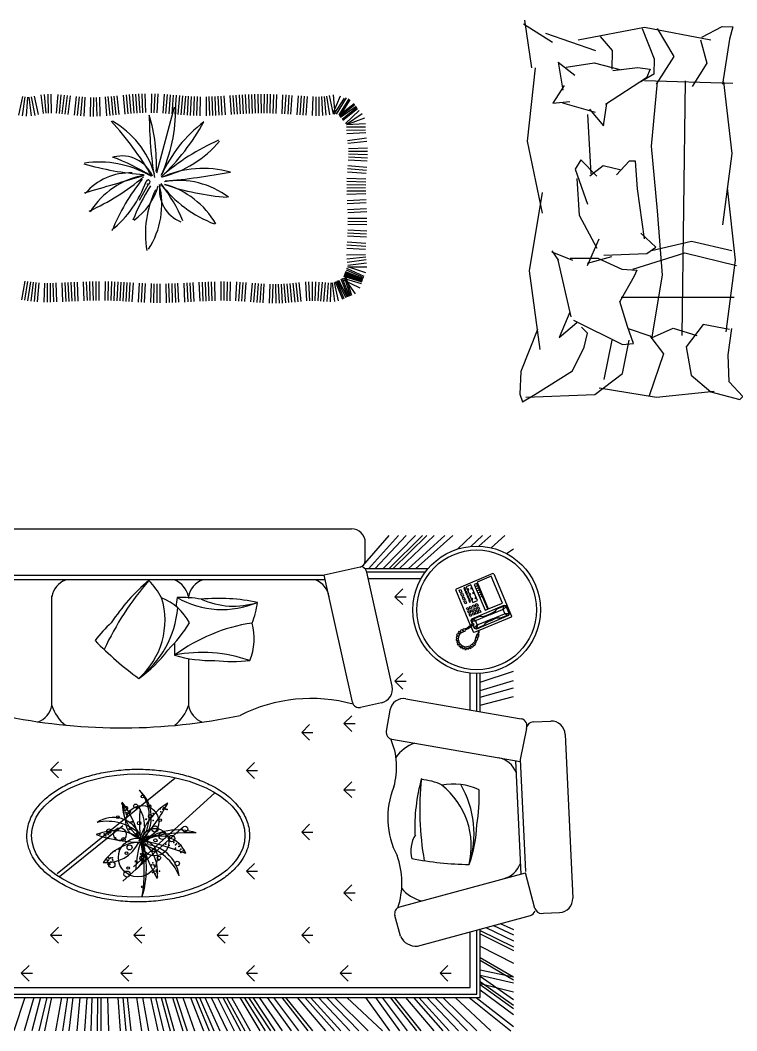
# Model space of a CAD drawing. Header units: inches. Extents: x 10.1 to 52.6, y 12.1 to 36.9.
# Drawn here: x 18.501 to 21.605, y 20.691 to 25.068 of the extents above; entities that cross this region are included whole.
import ezdxf

# ---------------------------------------------------------------- set-up
doc = ezdxf.new("R2010")
doc.units = ezdxf.units.IN
doc.header["$MEASUREMENT"] = 0
doc.layers.add('02', color=2, linetype='Continuous')

msp = doc.modelspace()

# ---------------------------------------------------------------- linework, layer by layer
at = {"layer": '02'}
for p, q in [((20.6808, 25.053), (20.8069, 24.9724)), ((20.6859, 25.0681), (20.7161, 24.8616)), ((20.7766, 25.0127), (20.9935, 24.9371)), ((20.8311, 24.8864), (20.9034, 24.8302)), ((20.8321, 24.8867), (20.8523, 24.7658)), ((21.2057, 24.8073), (21.5887, 24.796)), ((21.3819, 24.8061), (21.3668, 23.7027)), ((18.5112, 24.7379), (18.4939, 24.6575)), ((18.5217, 24.7358), (18.5101, 24.6544)), ((18.5322, 24.7348), (18.5265, 24.6527)), ((18.5385, 24.7351), (18.5485, 24.6535)), ((18.5492, 24.7368), (18.5645, 24.656)), ((18.5613, 24.7394), (18.5785, 24.659)), ((18.5898, 24.7449), (18.6011, 24.6634)), ((18.605, 24.7468), (18.6116, 24.6648)), ((18.6205, 24.748), (18.6217, 24.6658)), ((18.6337, 24.7482), (18.6349, 24.666)), ((18.664, 24.7468), (18.6564, 24.6649)), ((18.6771, 24.7456), (18.6695, 24.6637)), ((18.691, 24.744), (18.6817, 24.6623)), ((18.7043, 24.7425), (18.6946, 24.6608)), ((18.7175, 24.7409), (18.7077, 24.6592)), ((18.7434, 24.738), (18.7343, 24.6562)), ((18.7558, 24.7368), (18.7484, 24.6549)), ((18.769, 24.7356), (18.7616, 24.6537)), ((18.781, 24.7348), (18.7762, 24.6527)), ((18.8059, 24.7339), (18.8045, 24.6516)), ((18.8191, 24.7336), (18.8177, 24.6514)), ((18.8306, 24.734), (18.8331, 24.6518)), ((18.8439, 24.7344), (18.8463, 24.6522)), ((18.8689, 24.736), (18.8743, 24.654)), ((18.8812, 24.7371), (18.8886, 24.6552)), ((18.8944, 24.7383), (18.9017, 24.6564)), ((18.9071, 24.7395), (18.9154, 24.6577)), ((18.9202, 24.7409), (18.9286, 24.6591)), ((18.9465, 24.7435), (18.9548, 24.6617)), ((18.9601, 24.7449), (18.9674, 24.6629)), ((18.9733, 24.746), (18.9806, 24.6641)), ((18.9873, 24.7472), (18.9927, 24.6652)), ((19.0004, 24.7481), (19.0059, 24.666)), ((19.0136, 24.749), (19.0191, 24.6669)), ((19.0281, 24.7495), (19.0307, 24.6673)), ((19.0413, 24.7499), (19.0439, 24.6677)), ((19.0692, 24.7498), (19.0684, 24.6676)), ((19.0837, 24.7494), (19.08, 24.6672)), ((19.0969, 24.7488), (19.0932, 24.6667)), ((19.1241, 24.7472), (19.1185, 24.6651)), ((19.1377, 24.7462), (19.131, 24.6642)), ((19.1509, 24.7451), (19.1442, 24.6632)), ((19.1641, 24.7441), (19.1574, 24.6621)), ((19.1773, 24.743), (19.1704, 24.661)), ((19.1905, 24.7419), (19.1836, 24.6599)), ((19.2034, 24.7408), (19.1972, 24.6588)), ((19.2165, 24.7398), (19.2103, 24.6578)), ((19.229, 24.739), (19.2244, 24.6569)), ((19.2422, 24.7382), (19.2376, 24.6561)), ((19.2544, 24.7376), (19.2521, 24.6553)), ((19.2676, 24.7372), (19.2653, 24.655)), ((19.2808, 24.7368), (19.2785, 24.6546)), ((19.306, 24.7369), (19.3065, 24.6546)), ((19.3182, 24.7371), (19.321, 24.6549)), ((19.3314, 24.7375), (19.3342, 24.6553)), ((19.3446, 24.738), (19.3474, 24.6558)), ((19.3571, 24.7387), (19.3615, 24.6565)), ((19.3703, 24.7394), (19.3747, 24.6572)), ((19.3831, 24.7401), (19.3883, 24.658)), ((19.4095, 24.7418), (19.4147, 24.6597)), ((19.4226, 24.7426), (19.4279, 24.6605)), ((19.4358, 24.7435), (19.4411, 24.6614)), ((19.4493, 24.7443), (19.4539, 24.6621)), ((19.4624, 24.745), (19.4671, 24.6629)), ((19.4762, 24.7458), (19.4796, 24.6636)), ((19.4894, 24.7463), (19.4928, 24.6642)), ((19.5026, 24.7469), (19.506, 24.6647)), ((19.5166, 24.7473), (19.5182, 24.6651)), ((19.5298, 24.7476), (19.5314, 24.6653)), ((19.543, 24.7478), (19.5446, 24.6656)), ((19.5573, 24.7477), (19.5565, 24.6655)), ((19.5705, 24.7476), (19.5697, 24.6653)), ((19.5845, 24.7473), (19.5818, 24.6651)), ((19.5978, 24.7469), (19.595, 24.6647)), ((19.611, 24.7464), (19.6082, 24.6642)), ((19.638, 24.7451), (19.6338, 24.663)), ((19.6516, 24.7444), (19.6465, 24.6623)), ((19.6648, 24.7435), (19.6597, 24.6614)), ((19.6782, 24.7427), (19.6726, 24.6606)), ((19.7045, 24.7409), (19.699, 24.6589)), ((19.7177, 24.74), (19.7122, 24.658)), ((19.7308, 24.7392), (19.7254, 24.6571)), ((19.7437, 24.7384), (19.739, 24.6563)), ((19.7692, 24.7371), (19.7664, 24.6549)), ((19.781, 24.7367), (19.7814, 24.6545)), ((19.7943, 24.7368), (19.7947, 24.6545)), ((19.8058, 24.7372), (19.81, 24.6551)), ((19.8172, 24.738), (19.8254, 24.6562)), ((19.8286, 24.7395), (19.8407, 24.6581)), ((19.8396, 24.7414), (19.8563, 24.6609)), ((19.8867, 24.7398), (19.8551, 24.6639)), ((19.857, 24.7444), (19.8636, 24.6624)), ((19.0932, 24.4064), (19.1701, 24.6932)), ((19.9039, 24.7303), (19.8593, 24.6612)), ((19.9132, 24.7316), (19.87, 24.6617)), ((19.9252, 24.7279), (19.8819, 24.658)), ((19.9474, 24.7059), (19.8827, 24.6551)), ((19.9284, 24.7233), (19.8851, 24.6533)), ((19.9504, 24.7014), (19.8859, 24.6503)), ((19.9562, 24.6937), (19.889, 24.6463)), ((19.9598, 24.6894), (19.8953, 24.6383)), ((20.8498, 24.7099), (20.9917, 24.6698)), ((19.9629, 24.6848), (19.8984, 24.6336)), ((19.9698, 24.6772), (19.9097, 24.621)), ((19.9819, 24.6628), (19.9139, 24.6166)), ((20.9582, 24.66), (20.9734, 24.403)), ((19.9968, 24.62), (19.9146, 24.6153)), ((19.9972, 24.6048), (19.915, 24.6047)), ((19.992, 24.6436), (19.9151, 24.6146)), ((19.9973, 24.5924), (19.9151, 24.5904)), ((19.9978, 24.5805), (19.9157, 24.5756)), ((20.0005, 24.5571), (19.9191, 24.5457)), ((20.0024, 24.543), (19.9207, 24.5338)), ((20.0049, 24.5144), (19.9228, 24.5105)), ((20.0049, 24.4711), (19.9228, 24.4756)), ((20.0054, 24.4998), (19.9232, 24.4991)), ((20.0054, 24.4852), (19.9232, 24.4876)), ((20.0023, 24.4308), (19.9203, 24.437)), ((20.0042, 24.4579), (19.9221, 24.4624)), ((19.9987, 24.3791), (19.9166, 24.383)), ((20.0003, 24.4045), (19.9183, 24.4106)), ((20.0013, 24.4177), (19.9193, 24.4237)), ((19.0547, 24.357), (19.0162, 24.2877)), ((19.9975, 24.3414), (19.9153, 24.3409)), ((19.9977, 24.3535), (19.9155, 24.3555)), ((19.9981, 24.3659), (19.9159, 24.3698)), ((19.9976, 24.3282), (19.9154, 24.3277)), ((19.998, 24.3159), (19.9158, 24.3133)), ((19.9992, 24.2905), (19.9171, 24.2856)), ((20, 24.2773), (19.9179, 24.2724)), ((20.0015, 24.2507), (19.9194, 24.2463)), ((20.0022, 24.2375), (19.9201, 24.2332)), ((20.0031, 24.2097), (19.9209, 24.2086)), ((20.0031, 24.1823), (19.9208, 24.1834)), ((20.0033, 24.1955), (19.921, 24.1966)), ((20.0006, 24.1277), (19.9185, 24.1329)), ((20.0014, 24.1413), (19.9193, 24.1456)), ((20.0021, 24.1545), (19.92, 24.1588)), ((20.9582, 24.005), (21.0087, 24.1209)), ((19.9975, 24.0756), (19.9153, 24.0794)), ((19.9981, 24.0883), (19.916, 24.0932)), ((19.9989, 24.1015), (19.9168, 24.1064)), ((19.9973, 24.0516), (19.915, 24.0498)), ((19.9979, 24.0415), (19.9161, 24.0327)), ((20.8035, 24.0693), (20.8334, 24.027)), ((20.8035, 24.0643), (20.8943, 24.029)), ((20.9582, 24.0151), (21.0642, 24.0453)), ((19.9914, 23.9582), (19.9166, 23.9924)), ((19.9993, 24.0295), (19.9178, 24.0182)), ((20.0012, 24.0164), (19.9197, 24.0051)), ((19.9978, 23.9737), (19.92, 24.0004)), ((20.0024, 23.9981), (19.9202, 23.9985)), ((20.8876, 23.7833), (20.8322, 24.0283)), ((19.9214, 23.8699), (19.8919, 23.9466)), ((19.9273, 23.872), (19.8977, 23.9488)), ((19.9801, 23.9258), (19.9011, 23.9487)), ((19.9823, 23.9338), (19.9035, 23.9573)), ((19.9836, 23.9383), (19.9048, 23.9618)), ((19.9831, 23.9369), (19.9065, 23.9669)), ((19.9537, 23.8835), (19.9065, 23.9508)), ((19.9317, 23.8731), (19.9074, 23.9517)), ((19.9845, 23.9413), (19.9079, 23.9714)), ((19.9855, 23.9434), (19.9089, 23.9735)), ((19.9869, 23.9479), (19.9103, 23.978)), ((19.9376, 23.8753), (19.9132, 23.9538)), ((19.989, 23.9516), (19.9142, 23.9858)), ((18.5076, 23.8572), (18.5218, 23.9382)), ((18.5215, 23.8548), (18.5336, 23.9362)), ((18.5346, 23.8529), (18.5466, 23.9342)), ((18.5489, 23.8512), (18.5583, 23.9329)), ((18.5634, 23.8497), (18.5697, 23.9317)), ((18.5765, 23.8487), (18.5829, 23.9307)), ((18.6043, 23.8475), (18.6075, 23.9296)), ((18.6189, 23.8474), (18.619, 23.9296)), ((18.6321, 23.8473), (18.6322, 23.9296)), ((18.6462, 23.8476), (18.6443, 23.9298)), ((18.6594, 23.8479), (18.6575, 23.9301)), ((18.6864, 23.8489), (18.6832, 23.9311)), ((18.6998, 23.8494), (18.6961, 23.9316)), ((18.713, 23.85), (18.7093, 23.9322)), ((18.7262, 23.8506), (18.7225, 23.9328)), ((18.7394, 23.8512), (18.7357, 23.9334)), ((18.7526, 23.8518), (18.7489, 23.934)), ((18.7788, 23.8529), (18.7756, 23.9351)), ((18.792, 23.8534), (18.7888, 23.9356)), ((18.8047, 23.8537), (18.8025, 23.936)), ((18.8179, 23.8541), (18.8158, 23.9363)), ((18.8304, 23.8543), (18.8299, 23.9365)), ((18.8436, 23.8544), (18.8431, 23.9366)), ((18.8692, 23.8542), (18.8706, 23.9365)), ((18.8824, 23.854), (18.8838, 23.9362)), ((18.8948, 23.8536), (18.898, 23.9358)), ((18.908, 23.8531), (18.9112, 23.9353)), ((18.9207, 23.8526), (18.9251, 23.9347)), ((18.9339, 23.8519), (18.9383, 23.934)), ((18.9471, 23.8512), (18.9515, 23.9333)), ((18.96, 23.8504), (18.9649, 23.9325)), ((18.9732, 23.8496), (18.9781, 23.9317)), ((18.9865, 23.8488), (18.9913, 23.931)), ((19.0131, 23.8473), (19.0173, 23.9294)), ((19.0263, 23.8466), (19.0305, 23.9288)), ((19.0395, 23.846), (19.0437, 23.9281)), ((19.0665, 23.845), (19.0693, 23.9272)), ((19.0805, 23.8446), (19.0815, 23.9269)), ((19.0937, 23.8445), (19.0948, 23.9267)), ((19.1069, 23.8443), (19.108, 23.9265)), ((19.1342, 23.8446), (19.1332, 23.9268)), ((19.1481, 23.8448), (19.1455, 23.927)), ((19.1614, 23.8453), (19.1588, 23.9275)), ((19.1746, 23.8457), (19.172, 23.9279)), ((19.1882, 23.8462), (19.1846, 23.9284)), ((19.2146, 23.8474), (19.211, 23.9296)), ((19.228, 23.8481), (19.2239, 23.9302)), ((19.2412, 23.8487), (19.2371, 23.9309)), ((19.2544, 23.8494), (19.2503, 23.9315)), ((19.2808, 23.8507), (19.2767, 23.9328)), ((19.2937, 23.8512), (19.2902, 23.9334)), ((19.3069, 23.8518), (19.3034, 23.934)), ((19.3196, 23.8524), (19.3172, 23.9346)), ((19.3329, 23.8527), (19.3304, 23.935)), ((19.3461, 23.8531), (19.3436, 23.9353)), ((19.3717, 23.8535), (19.371, 23.9357)), ((19.3849, 23.8536), (19.3842, 23.9358)), ((19.3971, 23.8533), (19.3987, 23.9356)), ((19.4103, 23.8531), (19.4119, 23.9353)), ((19.4358, 23.8521), (19.4395, 23.9342)), ((19.4484, 23.8514), (19.4535, 23.9335)), ((19.4615, 23.8506), (19.4667, 23.9327)), ((19.4743, 23.8497), (19.4804, 23.9318)), ((19.5005, 23.8478), (19.5069, 23.9298)), ((19.5137, 23.8467), (19.5201, 23.9287)), ((19.5271, 23.8457), (19.533, 23.9277)), ((19.5403, 23.8448), (19.5462, 23.9268)), ((19.5541, 23.8438), (19.5586, 23.926)), ((19.5815, 23.8425), (19.5837, 23.9247)), ((19.5947, 23.8422), (19.5969, 23.9244)), ((19.6093, 23.8422), (19.6083, 23.9244)), ((19.6238, 23.8424), (19.6199, 23.9245)), ((19.637, 23.843), (19.6331, 23.9252)), ((19.6511, 23.8438), (19.645, 23.9259)), ((19.6643, 23.8448), (19.6582, 23.9268)), ((19.6781, 23.8461), (19.6705, 23.928)), ((19.6916, 23.8474), (19.6833, 23.9292)), ((19.7047, 23.8487), (19.6964, 23.9305)), ((19.7178, 23.85), (19.7097, 23.9318)), ((19.7424, 23.852), (19.7382, 23.9342)), ((19.7556, 23.8527), (19.7514, 23.9349)), ((19.7673, 23.8528), (19.7666, 23.9351)), ((19.7791, 23.8526), (19.7816, 23.9348)), ((19.7912, 23.852), (19.7961, 23.9341)), ((19.8038, 23.8511), (19.8101, 23.9331)), ((19.8168, 23.8501), (19.8234, 23.9321)), ((19.8304, 23.8491), (19.836, 23.9311)), ((19.8449, 23.8485), (19.8476, 23.9307)), ((19.8637, 23.8494), (19.8536, 23.931)), ((19.8802, 23.8524), (19.8621, 23.9326)), ((19.8984, 23.8587), (19.8671, 23.9348)), ((19.9042, 23.8608), (19.8729, 23.9369)), ((19.9131, 23.8659), (19.8753, 23.9389)), ((19.919, 23.868), (19.8811, 23.9411)), ((19.9734, 23.9077), (19.8994, 23.9436)), ((21.1045, 23.8689), (21.5938, 23.8689)), ((21.0642, 23.6825), (21.0288, 23.5112)), ((17.9981, 22.8648), (19.936, 22.8648)), ((20.0984, 22.8358), (19.984, 22.7043)), ((20.1403, 22.8358), (20.0095, 22.6918)), ((20.1726, 22.8358), (20.0374, 22.6918)), ((20.2133, 22.8358), (20.0726, 22.6918)), ((20.2433, 22.8358), (20.0986, 22.6918)), ((20.2619, 22.8358), (20.1146, 22.6918)), ((20.2937, 22.8358), (20.1421, 22.6918)), ((20.34, 22.8358), (20.1822, 22.6918)), ((20.3754, 22.8358), (20.2129, 22.6918)), ((20.4578, 22.8358), (20.3967, 22.7778)), ((20.5041, 22.8358), (20.4528, 22.789)), ((20.5396, 22.8358), (20.4879, 22.79)), ((20.6004, 22.8358), (20.5408, 22.7831)), ((19.996, 22.7282), (19.996, 22.8048)), ((20.6081, 22.7579), (20.6379, 22.7788)), ((19.9733, 22.6991), (19.8176, 22.6648)), ((20.2673, 22.6918), (19.995, 22.6918)), ((20.1123, 22.183), (20.0024, 22.6778)), ((20.256, 22.6774), (20.0025, 22.6774)), ((18.0981, 22.6648), (19.8176, 22.6648)), ((18.0981, 22.6448), (19.822, 22.6448)), ((19.9399, 22.114), (19.8176, 22.6648)), ((20.2375, 22.6486), (20.0089, 22.6486)), ((20.5489, 22.6709), (20.389, 22.6037)), ((20.5414, 22.6595), (20.48, 22.6337)), ((20.48, 22.6337), (20.5286, 22.5178)), ((20.5901, 22.5436), (20.5414, 22.6595)), ((20.5522, 22.6695), (20.5489, 22.6709)), ((20.5522, 22.6695), (20.6291, 22.4863)), ((20.1241, 22.571), (20.1585, 22.6053)), ((20.389, 22.6037), (20.3876, 22.6004)), ((20.4523, 22.4463), (20.3876, 22.6004)), ((20.4028, 22.6), (20.4097, 22.6029)), ((20.4077, 22.5884), (20.4028, 22.6)), ((20.4146, 22.5913), (20.4077, 22.5884)), ((20.4097, 22.6029), (20.4146, 22.5913)), ((20.4271, 22.6102), (20.4225, 22.6083)), ((20.4225, 22.6083), (20.4274, 22.5967)), ((20.432, 22.5986), (20.4271, 22.6102)), ((20.4274, 22.5967), (20.432, 22.5986)), ((20.4339, 22.594), (20.4293, 22.592)), ((20.4293, 22.592), (20.4342, 22.5804)), ((20.4533, 22.6226), (20.4324, 22.6138)), ((20.4324, 22.6138), (20.4612, 22.5454)), ((20.4388, 22.5824), (20.4339, 22.594)), ((20.4431, 22.6046), (20.4396, 22.6032)), ((20.4396, 22.6032), (20.4411, 22.5997)), ((20.4411, 22.5997), (20.4446, 22.6012)), ((20.4446, 22.6012), (20.4431, 22.6046)), ((20.4559, 22.61), (20.4524, 22.6085)), ((20.4524, 22.6085), (20.4538, 22.605)), ((20.482, 22.5541), (20.4533, 22.6226)), ((20.4538, 22.605), (20.4573, 22.6065)), ((20.4573, 22.6065), (20.4559, 22.61)), ((20.4646, 22.5891), (20.4611, 22.5877)), ((20.4661, 22.5856), (20.4646, 22.5891)), ((20.4796, 22.6281), (20.468, 22.6233)), ((20.468, 22.6233), (20.5147, 22.512)), ((20.4835, 22.6189), (20.4719, 22.614)), ((20.4874, 22.6096), (20.4758, 22.6047)), ((20.5263, 22.5168), (20.4796, 22.6281)), ((20.4913, 22.6003), (20.4797, 22.5954)), ((20.4952, 22.591), (20.4836, 22.5862)), ((18.6368, 22.5743), (18.6368, 22.0958)), ((19.2295, 22.5711), (19.2295, 22.5637)), ((20.1241, 22.571), (20.1585, 22.5366)), ((20.1241, 22.571), (20.1727, 22.571)), ((20.4096, 22.5838), (20.4166, 22.5867)), ((20.4145, 22.5722), (20.4096, 22.5838)), ((20.4214, 22.5751), (20.4145, 22.5722)), ((20.4164, 22.5675), (20.4234, 22.5704)), ((20.4213, 22.5559), (20.4164, 22.5675)), ((20.4166, 22.5867), (20.4214, 22.5751)), ((20.4282, 22.5588), (20.4213, 22.5559)), ((20.4232, 22.5513), (20.4302, 22.5542)), ((20.4281, 22.5397), (20.4232, 22.5513)), ((20.4234, 22.5704), (20.4282, 22.5588)), ((20.4302, 22.5542), (20.435, 22.5426)), ((20.4342, 22.5804), (20.4388, 22.5824)), ((20.4408, 22.5777), (20.4361, 22.5758)), ((20.4361, 22.5758), (20.441, 22.5642)), ((20.4456, 22.5661), (20.4408, 22.5777)), ((20.441, 22.5642), (20.4456, 22.5661)), ((20.4476, 22.5615), (20.4429, 22.5596)), ((20.4429, 22.5596), (20.4478, 22.548)), ((20.4524, 22.5499), (20.4476, 22.5615)), ((20.4478, 22.548), (20.4524, 22.5499)), ((20.4519, 22.5838), (20.4484, 22.5823)), ((20.4484, 22.5823), (20.4498, 22.5788)), ((20.4498, 22.5788), (20.4533, 22.5803)), ((20.4533, 22.5803), (20.4519, 22.5838)), ((20.4606, 22.5629), (20.4571, 22.5614)), ((20.4571, 22.5614), (20.4586, 22.558)), ((20.4586, 22.558), (20.4621, 22.5594)), ((20.4621, 22.5594), (20.4606, 22.5629)), ((20.4611, 22.5877), (20.4626, 22.5842)), ((20.4612, 22.5454), (20.482, 22.5541)), ((20.4626, 22.5842), (20.4661, 22.5856)), ((20.4734, 22.5682), (20.4699, 22.5668)), ((20.4699, 22.5668), (20.4714, 22.5633)), ((20.4714, 22.5633), (20.4748, 22.5648)), ((20.4748, 22.5648), (20.4734, 22.5682)), ((20.4991, 22.5818), (20.4875, 22.5769)), ((20.503, 22.5725), (20.4914, 22.5676)), ((20.435, 22.5426), (20.4281, 22.5397)), ((20.4342, 22.5218), (20.4412, 22.5247)), ((20.4381, 22.5125), (20.4342, 22.5218)), ((20.4451, 22.5155), (20.4381, 22.5125)), ((20.4401, 22.5079), (20.447, 22.5108)), ((20.444, 22.4986), (20.4401, 22.5079)), ((20.4412, 22.5247), (20.4451, 22.5155)), ((20.4509, 22.5016), (20.444, 22.4986)), ((20.447, 22.5272), (20.4539, 22.5301)), ((20.4509, 22.5179), (20.447, 22.5272)), ((20.447, 22.5108), (20.4509, 22.5016)), ((20.4578, 22.5208), (20.4509, 22.5179)), ((20.4528, 22.5133), (20.4598, 22.5162)), ((20.4567, 22.504), (20.4528, 22.5133)), ((20.4539, 22.5301), (20.4578, 22.5208)), ((20.4637, 22.5069), (20.4567, 22.504)), ((20.4577, 22.4757), (20.5979, 22.5346)), ((20.4598, 22.5162), (20.4637, 22.5069)), ((20.4598, 22.4998), (20.4668, 22.5028)), ((20.4609, 22.533), (20.4678, 22.5359)), ((20.4648, 22.5237), (20.4609, 22.533)), ((20.4717, 22.5267), (20.4648, 22.5237)), ((20.4667, 22.5191), (20.4737, 22.522)), ((20.4706, 22.5098), (20.4667, 22.5191)), ((20.4668, 22.5028), (20.4707, 22.4935)), ((20.4678, 22.5359), (20.4717, 22.5267)), ((20.4776, 22.5127), (20.4706, 22.5098)), ((20.4726, 22.5052), (20.4795, 22.5081)), ((20.4765, 22.4959), (20.4726, 22.5052)), ((20.4736, 22.5384), (20.4806, 22.5413)), ((20.4775, 22.5291), (20.4736, 22.5384)), ((20.4737, 22.522), (20.4776, 22.5127)), ((20.4845, 22.532), (20.4775, 22.5291)), ((20.4795, 22.5245), (20.4864, 22.5274)), ((20.4834, 22.5152), (20.4795, 22.5245)), ((20.4795, 22.5081), (20.4834, 22.4988)), ((20.4806, 22.5413), (20.4845, 22.532)), ((20.4903, 22.5181), (20.4834, 22.5152)), ((20.4853, 22.5105), (20.4923, 22.5135)), ((20.4892, 22.5013), (20.4853, 22.5105)), ((20.4864, 22.5274), (20.4903, 22.5181)), ((20.4962, 22.5042), (20.4892, 22.5013)), ((20.4923, 22.5135), (20.4962, 22.5042)), ((20.5147, 22.512), (20.5263, 22.5168)), ((20.5286, 22.5178), (20.5901, 22.5436)), ((20.549, 22.5018), (20.5374, 22.4969)), ((20.5388, 22.4935), (20.591, 22.5154)), ((20.5566, 22.5064), (20.549, 22.5018)), ((20.5609, 22.5123), (20.5566, 22.5064)), ((20.5658, 22.517), (20.5609, 22.5123)), ((20.5971, 22.5302), (20.5658, 22.517)), ((20.5971, 22.5302), (20.591, 22.5154)), ((20.591, 22.5154), (20.5938, 22.5152)), ((20.5938, 22.5152), (20.6065, 22.5273)), ((20.6006, 22.4989), (20.5938, 22.5152)), ((20.6022, 22.531), (20.5971, 22.5302)), ((20.5979, 22.5346), (20.6057, 22.5324)), ((20.6065, 22.5273), (20.6022, 22.531)), ((20.6057, 22.5324), (20.6203, 22.4976)), ((20.6065, 22.5273), (20.6181, 22.4995)), ((20.4459, 22.494), (20.4529, 22.4969)), ((20.4498, 22.4847), (20.4459, 22.494)), ((20.4568, 22.4876), (20.4498, 22.4847)), ((20.4529, 22.4969), (20.4568, 22.4876)), ((20.4543, 22.4675), (20.4577, 22.4757)), ((20.4611, 22.4512), (20.4543, 22.4675)), ((20.4569, 22.4645), (20.4573, 22.4701)), ((20.4744, 22.4651), (20.4569, 22.4645)), ((20.4569, 22.4645), (20.4623, 22.4517)), ((20.4573, 22.4701), (20.4614, 22.4732)), ((20.4637, 22.4906), (20.4598, 22.4998)), ((20.4614, 22.4732), (20.4927, 22.4864)), ((20.4614, 22.4732), (20.4762, 22.4672)), ((20.4707, 22.4935), (20.4637, 22.4906)), ((20.6278, 22.483), (20.4678, 22.4159)), ((20.4762, 22.4672), (20.4744, 22.4651)), ((20.4812, 22.4488), (20.4744, 22.4651)), ((20.5388, 22.4935), (20.4762, 22.4672)), ((20.4834, 22.4988), (20.4765, 22.4959)), ((20.6169, 22.4894), (20.4778, 22.431)), ((20.5466, 22.4749), (20.484, 22.4486)), ((20.4927, 22.4864), (20.4995, 22.4865)), ((20.4995, 22.4865), (20.5068, 22.4854)), ((20.5068, 22.4854), (20.5154, 22.4877)), ((20.5141, 22.4517), (20.5184, 22.4576)), ((20.5154, 22.4877), (20.5374, 22.4969)), ((20.5184, 22.4576), (20.5261, 22.4622)), ((20.5261, 22.4622), (20.5481, 22.4714)), ((20.5466, 22.4749), (20.5988, 22.4968)), ((20.5597, 22.4763), (20.5481, 22.4714)), ((20.5683, 22.4785), (20.5597, 22.4763)), ((20.5755, 22.4775), (20.5683, 22.4785)), ((20.5823, 22.4776), (20.5755, 22.4775)), ((20.6136, 22.4907), (20.5823, 22.4776)), ((20.5988, 22.4968), (20.6006, 22.4989)), ((20.6136, 22.4907), (20.5988, 22.4968)), ((20.6006, 22.4989), (20.6181, 22.4995)), ((20.6178, 22.4939), (20.6136, 22.4907)), ((20.6203, 22.4976), (20.6169, 22.4894)), ((20.6181, 22.4995), (20.6178, 22.4939)), ((20.6291, 22.4863), (20.6278, 22.483)), ((20.4019, 22.4207), (20.3978, 22.4154)), ((20.3978, 22.4154), (20.4021, 22.409)), ((20.4011, 22.3997), (20.4086, 22.4133)), ((20.4098, 22.4163), (20.4019, 22.4207)), ((20.4135, 22.4273), (20.4074, 22.4241)), ((20.4074, 22.4241), (20.4098, 22.4163)), ((20.4086, 22.4133), (20.4229, 22.4207)), ((20.4203, 22.4224), (20.4135, 22.4273)), ((20.4244, 22.4316), (20.4186, 22.4297)), ((20.4186, 22.4297), (20.4203, 22.4224)), ((20.4229, 22.4207), (20.4287, 22.422)), ((20.4281, 22.4301), (20.4244, 22.4316)), ((20.4292, 22.4314), (20.4281, 22.4301)), ((20.4287, 22.422), (20.43, 22.4275)), ((20.4354, 22.4337), (20.4292, 22.4314)), ((20.43, 22.4275), (20.4362, 22.4299)), ((20.4452, 22.4411), (20.4354, 22.4337)), ((20.4362, 22.4299), (20.4415, 22.4329)), ((20.4415, 22.4329), (20.4514, 22.4404)), ((20.4558, 22.4489), (20.4452, 22.4411)), ((20.4514, 22.4404), (20.4582, 22.4452)), ((20.4645, 22.4173), (20.454, 22.4422)), ((20.4657, 22.4532), (20.4558, 22.4489)), ((20.4582, 22.4452), (20.4672, 22.4498)), ((20.4684, 22.4339), (20.4627, 22.4475)), ((20.4638, 22.448), (20.4686, 22.4367)), ((20.4678, 22.4159), (20.4645, 22.4173)), ((20.4672, 22.4498), (20.4657, 22.4532)), ((20.4778, 22.431), (20.4684, 22.4339)), ((20.4812, 22.4488), (20.4686, 22.4367)), ((20.4686, 22.4367), (20.4728, 22.433)), ((20.4728, 22.433), (20.478, 22.4338)), ((20.478, 22.4338), (20.484, 22.4486)), ((20.478, 22.4338), (20.5093, 22.447)), ((20.484, 22.4486), (20.4812, 22.4488)), ((20.4847, 22.417), (20.483, 22.4108)), ((20.484, 22.4227), (20.4847, 22.417)), ((20.4871, 22.412), (20.489, 22.4166)), ((20.489, 22.4166), (20.4886, 22.4247)), ((20.5093, 22.447), (20.5141, 22.4517)), ((20.3971, 22.3895), (20.389, 22.3869)), ((20.389, 22.3869), (20.3897, 22.3814)), ((20.3897, 22.3814), (20.3973, 22.381)), ((20.391, 22.3988), (20.39, 22.3931)), ((20.39, 22.3931), (20.3971, 22.3895)), ((20.3977, 22.4005), (20.391, 22.3988)), ((20.3942, 22.4095), (20.3914, 22.4042)), ((20.3914, 22.4042), (20.3977, 22.4005)), ((20.3973, 22.381), (20.3922, 22.3755)), ((20.3922, 22.3755), (20.3934, 22.3713)), ((20.3934, 22.3713), (20.4009, 22.3726)), ((20.4021, 22.409), (20.3942, 22.4095)), ((20.4009, 22.3726), (20.3944, 22.3668)), ((20.3997, 22.3845), (20.4011, 22.3997)), ((20.4044, 22.3699), (20.3997, 22.3845)), ((20.416, 22.3588), (20.4044, 22.3699)), ((20.4683, 22.3738), (20.4494, 22.3568)), ((20.4752, 22.395), (20.4686, 22.3742)), ((20.4696, 22.3705), (20.4755, 22.3709)), ((20.4733, 22.3638), (20.4696, 22.3705)), ((20.4728, 22.3813), (20.4807, 22.3831)), ((20.4783, 22.3773), (20.4728, 22.3813)), ((20.4796, 22.4079), (20.4752, 22.395)), ((20.4755, 22.3709), (20.4783, 22.3773)), ((20.4776, 22.3955), (20.4854, 22.3959)), ((20.4836, 22.3906), (20.4776, 22.3955)), ((20.4831, 22.4065), (20.4796, 22.4079)), ((20.4807, 22.3831), (20.4836, 22.3906)), ((20.483, 22.4108), (20.4819, 22.4088)), ((20.4819, 22.4088), (20.4831, 22.4065)), ((20.4874, 22.4003), (20.4839, 22.4023)), ((20.4839, 22.4023), (20.4881, 22.4021)), ((20.4854, 22.3959), (20.4874, 22.4003)), ((20.4858, 22.4086), (20.4871, 22.412)), ((20.4893, 22.405), (20.4858, 22.4086)), ((20.4881, 22.4021), (20.4893, 22.405)), ((20.3944, 22.3668), (20.3975, 22.3629)), ((20.3975, 22.3629), (20.4039, 22.3653)), ((20.4039, 22.3653), (20.4015, 22.3579)), ((20.4015, 22.3579), (20.4049, 22.355)), ((20.4049, 22.355), (20.4117, 22.3586)), ((20.4117, 22.3586), (20.4076, 22.3511)), ((20.4076, 22.3511), (20.4125, 22.3488)), ((20.4125, 22.3488), (20.4177, 22.3542)), ((20.4305, 22.3527), (20.416, 22.3588)), ((20.4177, 22.3542), (20.4176, 22.3465)), ((20.4176, 22.3465), (20.4217, 22.3446)), ((20.4217, 22.3446), (20.4267, 22.3506)), ((20.4267, 22.3506), (20.4274, 22.3429)), ((20.4274, 22.3429), (20.4329, 22.343)), ((20.4494, 22.3568), (20.4305, 22.3527)), ((20.4329, 22.343), (20.4369, 22.3512)), ((20.4369, 22.3512), (20.4397, 22.3439)), ((20.4397, 22.3439), (20.4448, 22.3449)), ((20.4448, 22.3449), (20.4457, 22.3525)), ((20.4457, 22.3525), (20.4509, 22.3461)), ((20.4509, 22.3461), (20.4563, 22.3497)), ((20.4563, 22.3497), (20.4536, 22.3561)), ((20.4536, 22.3561), (20.4604, 22.3531)), ((20.4604, 22.3531), (20.4651, 22.357)), ((20.4651, 22.357), (20.4617, 22.3644)), ((20.4617, 22.3644), (20.4671, 22.3587)), ((20.4671, 22.3587), (20.4733, 22.3638)), ((19.2295, 22.3003), (19.2295, 22.1002)), ((20.1241, 22.2044), (20.1585, 22.2388)), ((20.4507, 22.0803), (20.4507, 22.2395)), ((20.4795, 22.0753), (20.4795, 22.2381)), ((20.4939, 22.2004), (20.6379, 22.2484)), ((20.4939, 22.0728), (20.4939, 22.2385)), ((20.1241, 22.2044), (20.1585, 22.17)), ((20.1241, 22.2044), (20.1727, 22.2044)), ((20.4939, 22.164), (20.6379, 22.208)), ((20.4939, 22.1358), (20.6379, 22.1766)), ((20.0667, 22.1115), (19.9757, 22.0912)), ((20.1723, 22.1287), (20.6716, 22.0419)), ((20.4939, 22.101), (20.6379, 22.138)), ((20.1029, 22.0799), (20.0869, 21.988)), ((19.9037, 22.0211), (19.9381, 22.0555)), ((19.9037, 22.0211), (19.9523, 22.0211)), ((19.9037, 22.0211), (19.9381, 21.9867)), ((20.7227, 22.0283), (20.7992, 22.0318)), ((19.7205, 21.9834), (19.7548, 22.0177)), ((19.7205, 21.9834), (19.7548, 21.949)), ((19.7205, 21.9834), (19.7691, 21.9834)), ((20.6939, 22.0002), (20.6668, 21.8655)), ((20.1113, 21.9533), (20.6672, 21.8567)), ((20.8619, 21.9747), (20.8949, 21.2656)), ((18.6322, 21.8208), (18.6666, 21.8552)), ((19.4811, 21.8183), (19.5155, 21.8527)), ((20.647, 21.8602), (20.6699, 21.3693)), ((20.6668, 21.8655), (20.6894, 21.3805)), ((18.6322, 21.8208), (18.6666, 21.7865)), ((18.6322, 21.8208), (18.6808, 21.8208)), ((19.4811, 21.8183), (19.5297, 21.8183)), ((19.4811, 21.8183), (19.5155, 21.784)), ((19.1712, 21.7838), (18.6614, 21.3711)), ((19.9037, 21.7349), (19.9381, 21.7693)), ((19.3443, 21.7216), (18.9913, 21.4011)), ((19.9037, 21.7349), (19.9381, 21.7006)), ((19.9037, 21.7349), (19.9523, 21.7349)), ((19.7205, 21.5517), (19.7548, 21.586)), ((18.9451, 21.5786), (18.6706, 21.3573)), ((19.2035, 21.5717), (18.9451, 21.3388)), ((19.7205, 21.5517), (19.7548, 21.5173)), ((19.7205, 21.5517), (19.7691, 21.5517)), ((19.4811, 21.3815), (19.5155, 21.4159)), ((19.4811, 21.3815), (19.5297, 21.3815)), ((19.4811, 21.3815), (19.5155, 21.3472)), ((20.1451, 21.2269), (20.6896, 21.3746)), ((20.7311, 21.2207), (20.6896, 21.3746)), ((19.9037, 21.288), (19.9381, 21.3223)), ((19.9037, 21.288), (19.9523, 21.288)), ((19.9037, 21.288), (19.9381, 21.2536)), ((20.1485, 21.1), (20.124, 21.1901)), ((20.2221, 21.0578), (20.7112, 21.1906)), ((20.7613, 21.1994), (20.7678, 21.1997)), ((20.7678, 21.1997), (20.8378, 21.2029)), ((20.5508, 21.1471), (20.6379, 21.1069)), ((20.5796, 21.1549), (20.6379, 21.1289)), ((18.6322, 21.1047), (18.6666, 21.1391)), ((18.6322, 21.1047), (18.6808, 21.1047)), ((18.6322, 21.1047), (18.6666, 21.0703)), ((18.993, 21.1047), (19.0274, 21.1391)), ((18.993, 21.1047), (19.0416, 21.1047)), ((18.993, 21.1047), (19.0274, 21.0703)), ((19.3539, 21.1047), (19.3883, 21.1391)), ((19.3539, 21.1047), (19.4025, 21.1047)), ((19.3539, 21.1047), (19.3883, 21.0703)), ((19.7205, 21.1047), (19.7548, 21.1391)), ((19.7205, 21.1047), (19.7691, 21.1047)), ((19.7205, 21.1047), (19.7548, 21.0703)), ((20.4507, 20.8779), (20.4507, 21.1199)), ((20.4795, 20.8491), (20.4795, 21.1277)), ((20.4939, 20.8347), (20.4939, 21.1316)), ((20.4939, 21.1254), (20.6379, 21.0538)), ((20.4939, 21.1112), (20.6379, 21.0379)), ((20.5181, 21.1382), (20.6379, 21.0808)), ((20.4939, 21.057), (20.6379, 20.9837)), ((18.5053, 20.9397), (18.5397, 20.974)), ((18.9373, 20.9397), (18.9717, 20.974)), ((19.4811, 20.9397), (19.5155, 20.974)), ((19.8877, 20.9397), (19.9221, 20.974)), ((20.3197, 20.9397), (20.3541, 20.974)), ((20.4939, 21.0086), (20.6379, 20.9239)), ((20.4939, 20.9969), (20.6379, 20.9109)), ((18.5053, 20.9397), (18.5397, 20.9053)), ((18.5053, 20.9397), (18.5539, 20.9397)), ((18.9373, 20.9397), (18.9859, 20.9397)), ((18.9373, 20.9397), (18.9717, 20.9053)), ((19.4811, 20.9397), (19.5155, 20.9053)), ((19.4811, 20.9397), (19.5297, 20.9397)), ((19.8877, 20.9397), (19.9363, 20.9397)), ((19.8877, 20.9397), (19.9221, 20.9053)), ((20.3197, 20.9397), (20.3541, 20.9053)), ((20.3197, 20.9397), (20.3683, 20.9397)), ((20.4939, 20.9548), (20.6379, 20.9251)), ((20.4939, 20.9311), (20.6379, 20.8988)), ((20.4939, 20.927), (20.6379, 20.8265)), ((20.4939, 20.9042), (20.6379, 20.8012)), ((20.4939, 20.8962), (20.6379, 20.8599)), ((20.4939, 20.8912), (20.6379, 20.7867)), ((17.5084, 20.8491), (20.4795, 20.8491)), ((17.5372, 20.8779), (20.4507, 20.8779)), ((20.4939, 20.8686), (20.6379, 20.7615)), ((17.494, 20.8347), (20.4939, 20.8347)), ((18.5208, 20.8347), (18.4732, 20.6907)), ((18.5602, 20.8347), (18.5182, 20.6907)), ((18.5891, 20.8347), (18.5514, 20.6907)), ((18.6163, 20.8347), (18.5824, 20.6907)), ((18.6371, 20.8347), (18.6063, 20.6907)), ((18.6792, 20.8347), (18.6544, 20.6907)), ((18.7052, 20.8347), (18.6842, 20.6907)), ((18.7297, 20.8347), (18.7123, 20.6907)), ((18.7592, 20.8347), (18.746, 20.6907)), ((18.7891, 20.8347), (18.7802, 20.6907)), ((18.812, 20.8347), (18.8065, 20.6907)), ((18.8361, 20.8347), (18.8341, 20.6907)), ((18.8503, 20.8347), (18.8503, 20.6907)), ((18.8799, 20.8347), (18.8842, 20.6907)), ((18.9233, 20.8347), (18.9338, 20.6907)), ((18.945, 20.8347), (18.9587, 20.6907)), ((18.9641, 20.8347), (18.9806, 20.6907)), ((19.0044, 20.8347), (19.0268, 20.6907)), ((19.0311, 20.8347), (19.0572, 20.6907)), ((19.0661, 20.8347), (19.0974, 20.6907)), ((19.0878, 20.8347), (19.1221, 20.6907)), ((19.1124, 20.8347), (19.1503, 20.6907)), ((19.1275, 20.8347), (19.1677, 20.6907)), ((19.161, 20.8347), (19.206, 20.6907)), ((19.1766, 20.8347), (19.2238, 20.6907)), ((19.2052, 20.8347), (19.2565, 20.6907)), ((19.2387, 20.8347), (19.295, 20.6907)), ((19.26, 20.8347), (19.3193, 20.6907)), ((19.2776, 20.8347), (19.3394, 20.6907)), ((19.301, 20.8347), (19.3663, 20.6907)), ((19.3279, 20.8347), (19.3971, 20.6907)), ((19.3554, 20.8347), (19.4285, 20.6907)), ((19.3794, 20.8347), (19.4559, 20.6907)), ((19.3949, 20.8347), (19.4737, 20.6907)), ((19.4158, 20.8347), (19.4976, 20.6907)), ((19.452, 20.8347), (19.5391, 20.6907)), ((19.4718, 20.8347), (19.5618, 20.6907)), ((19.4898, 20.8347), (19.5849, 20.6907)), ((19.509, 20.8347), (19.6043, 20.6907)), ((19.5364, 20.8347), (19.6357, 20.6907)), ((19.5703, 20.8347), (19.6745, 20.6907)), ((19.5985, 20.8347), (19.7067, 20.6907)), ((19.6341, 20.8347), (19.7475, 20.6907)), ((19.6509, 20.8347), (19.7668, 20.6907)), ((19.7003, 20.8347), (19.8233, 20.6907)), ((19.7343, 20.8347), (19.8622, 20.6907)), ((19.7583, 20.8347), (19.8897, 20.6907)), ((19.7929, 20.8347), (19.9293, 20.6907)), ((19.8273, 20.8347), (19.9687, 20.6907)), ((19.8622, 20.8347), (20.0087, 20.6907)), ((19.9158, 20.8347), (20.07, 20.6907)), ((19.997, 20.8347), (20.1011, 20.6907)), ((20.0404, 20.8347), (20.1446, 20.6907)), ((20.0686, 20.8347), (20.1769, 20.6907)), ((20.1042, 20.8347), (20.2176, 20.6907)), ((20.1211, 20.8347), (20.2369, 20.6907)), ((20.1704, 20.8347), (20.2934, 20.6907)), ((20.2044, 20.8347), (20.3323, 20.6907)), ((20.2284, 20.8347), (20.3598, 20.6907)), ((20.263, 20.8347), (20.3994, 20.6907)), ((20.2975, 20.8347), (20.4388, 20.6907)), ((20.3324, 20.8347), (20.4788, 20.6907)), ((20.386, 20.8347), (20.5401, 20.6907)), ((20.4462, 20.8347), (20.6264, 20.6907)), ((20.4767, 20.8347), (20.6379, 20.7089))]:
    msp.add_line(p, q, dxfattribs=at)
at = {"layer": '02', "extrusion": (0, 0, -1)}
for points in [[(-21.4546, 24.9946), (-21.5414, 25.0402), (-21.5881, 25.0394), (-21.574, 24.9864), (-21.5439, 24.7907)], [(-20.9179, 24.9825), (-21.206, 25.0384), (-21.4929, 24.9825)], [(-21.0137, 24.9976), (-21.0659, 24.9375), (-21.0642, 24.8565)], [(-21.1953, 25.0329), (-21.2479, 24.9003), (-21.2464, 24.8342), (-21.1903, 24.8011)], [(-21.2609, 25.0329), (-21.332, 24.9104), (-21.2558, 24.791)], [(-21.4475, 24.9825), (-21.4756, 24.8824), (-21.4122, 24.7809)], [(-20.8659, 24.865), (-20.9873, 24.8832), (-21.1044, 24.8526)], [(-21.0685, 24.8497), (-21.1759, 24.8639), (-21.2294, 24.8562), (-21.2138, 24.8186), (-21.0369, 24.7032)], [(-21.5484, 24.8011), (-21.5832, 24.4909), (-21.5433, 24.1813)], [(-21.2054, 24.1209), (-21.1745, 24.3379), (-21.1661, 24.4575), (-21.1396, 24.4572), (-21.0843, 24.398)], [(-21.5635, 24.3426), (-21.5978, 24.029), (-21.5585, 23.7178)], [(-21.2357, 24.0705), (-21.4098, 24.1108), (-21.5837, 24.0705)], [(-20.883, 24.0367), (-21.0031, 24.0371), (-21.1067, 23.9892), (-21.1721, 23.9861), (-21.1602, 23.9598), (-21.0985, 23.8501)], [(-21.1549, 23.9899), (-21.3806, 24.0605), (-21.6039, 24.005)], [(-21.1348, 23.7329), (-21.228, 23.7004), (-21.2881, 23.6237), (-21.2256, 23.4406)], [(-21.2357, 23.6926), (-21.3304, 23.7336), (-21.4324, 23.7027)]]:
    msp.add_lwpolyline(points, dxfattribs=at)
at = {"layer": '02'}
for points in [[(20.7312, 24.8616), (20.6977, 24.544), (20.7615, 24.2317)], [(20.8574, 24.786), (20.8083, 24.7086), (20.8826, 24.7154)], [(21.2609, 24.8011), (21.2341, 24.5228), (21.2601, 24.2428), (21.2815, 23.9638), (21.2357, 23.6875)], [(20.9676, 24.6831), (21.0275, 24.6113), (21.0426, 24.7072)], [(20.9986, 24.393), (20.93, 24.4636), (20.9058, 24.4224), (20.9582, 24.272)], [(21.1045, 24.4181), (21.0259, 24.4379), (20.9683, 24.393)], [(20.9128, 24.3829), (20.9228, 24.2233), (20.9986, 24.0806)], [(20.7615, 24.3224), (20.7058, 23.9827), (20.7514, 23.6422)], [(21.0288, 24.0503), (21.2163, 24.0578), (21.254, 24.0845), (21.1903, 24.1461)], [(20.8977, 23.7682), (21.1096, 23.6628), (21.1574, 23.6682), (21.1316, 23.7419), (21.0985, 23.8501)], [(20.8826, 23.8034), (20.8355, 23.6942), (20.9128, 23.7581)], [(20.7413, 23.7278), (20.6694, 23.546), (20.6661, 23.4476), (20.6773, 23.4153), (20.7308, 23.4471), (20.8938, 23.5488), (20.9444, 23.6512), (20.958, 23.7123), (20.933, 23.7379)], [(21.5736, 23.7278), (21.4594, 23.7495), (21.3854, 23.6535), (21.4076, 23.5311), (21.4925, 23.4589), (21.6181, 23.4258), (21.6315, 23.4376), (21.5717, 23.5015), (21.5676, 23.6189), (21.5837, 23.7329)], [(20.6909, 23.4356), (20.9909, 23.4472), (21.1107, 23.5375), (21.1398, 23.6825)], [(21.0087, 23.4759), (21.2573, 23.4349), (21.508, 23.4608)]]:
    msp.add_lwpolyline(points, dxfattribs=at)
for centre, radius in [((20.4785, 22.5141), 0.276), ((20.4785, 22.5141), 0.2592), ((19.0014, 21.6638), 0.0085), ((19.0314, 21.7054), 0.00601), ((19.0622, 21.6638), 0.00538), ((18.9577, 21.6543), 0.0085), ((19.0299, 21.5954), 0.0714), ((18.9748, 21.6391), 0.0038), ((19.0641, 21.6201), 0.0076), ((18.9242, 21.6158), 0.00601), ((19.0166, 21.5897), 0.0076), ((19.047, 21.6068), 0.0019), ((19.1078, 21.603), 0.00601), ((18.8855, 21.5555), 0.0095), ((18.933, 21.5422), 0.0277), ((18.9767, 21.565), 0.00425), ((19.0109, 21.5422), 0.00685), ((19.085, 21.5079), 0.0597), ((19.085, 21.565), 0.0134), ((19.1173, 21.5346), 0.0153), ((19.2152, 21.5647), 0.012), ((19.0109, 21.4414), 0.0842), ((18.9482, 21.5194), 0.00783), ((18.9748, 21.4851), 0.0108), ((19.0394, 21.5232), 0.00783), ((19.0565, 21.5289), 0.00685), ((19.0527, 21.5041), 0.0019), ((19.0869, 21.5156), 0.00685), ((19.1571, 21.5232), 0.0138), ((18.9615, 21.4604), 0.00601), ((19.0337, 21.4376), 0.0138), ((19.0261, 21.4566), 0.0038), ((19.0793, 21.4718), 0.0057), ((18.8856, 21.4124), 0.00425), ((18.898, 21.4098), 0.0134), ((19.0033, 21.4243), 0.0038), ((19.0356, 21.4376), 0.00969), ((19.1021, 21.4395), 0.00783), ((19.1816, 21.4154), 0.0095), ((18.9634, 21.3692), 0.0134), ((18.9691, 21.3958), 0.0057), ((19.0307, 21.3137), 0.00425)]:
    msp.add_circle(centre, radius, dxfattribs=at)
for centre, radius, start, end in [((18.4481, 24.693), 0.7274, 335.9502, 359.7579), ((18.3632, 24.4467), 0.728, 357.3527, 16.7883), ((20.7482, 24.6581), 1.688, 180.0405, 189.2545), ((17.8432, 23.6672), 1.4266, 30.5938, 42.4769), ((18.703, 24.2869), 0.3966, 17.0473, 60.0694), ((19.6593, 24.1492), 0.6002, 127.1979, 155.6632), ((18.4443, 25.0979), 0.9734, 313.3425, 331.0901), ((19.7523, 23.6626), 0.9688, 113.9151, 131.3415), ((19.0046, 24.8473), 0.4706, 283.5808, 319.9992), ((18.5487, 23.5477), 0.9925, 58.4211, 69.2145), ((18.9415, 24.3356), 0.1444, 23.5543, 104.0813), ((19.1274, 25.6586), 1.2621, 253.894, 265.8232), ((18.8418, 24.007), 0.4466, 60.7276, 97.9536), ((19.2933, 23.994), 0.4323, 74.0908, 114.7309), ((14.8415, 38.2094), 14.4363, 285.83193, 286.89991), ((18.9742, 24.1567), 0.25, 87.2952, 139.9916), ((18.4069, 25.1288), 0.9701, 293.8572, 310.3892), ((19.097, 24.0585), 0.3432, 99.8627, 148.3846), ((18.7038, 28.4682), 4.1198, 275.8834, 279.8946), ((19.7728, 23.7923), 0.9473, 141.6493, 157.4278), ((18.59, 24.5335), 0.4848, 309.4697, 340.3125), ((19.8409, 23.8544), 0.9203, 147.3863, 157.806), ((18.8384, 24.4226), 0.2701, 305.2438, 344.4946), ((19.0548, 24.3672), 0.00886, 231.0779, 160.3125), ((18.7552, 24.2711), 0.3593, 327.26, 13.8236), ((19.249, 24.3305), 0.1445, 169.4663, 249.1588), ((19.5277, 24.6758), 0.5238, 217.0365, 249.3616), ((18.5954, 23.9451), 0.661, 22.5665, 38.5429), ((19.4821, 25.3972), 1.0994, 251.1082, 265.6162), ((19.0303, 24.0024), 0.3673, 29.9198, 74.8757), ((19.1844, 24.0108), 0.3637, 52.9364, 98.7741), ((19.481, 24.1419), 0.4377, 153.9832, 189.4317), ((19.936, 22.8048), 0.06, 0, 90), ((19.966, 22.7282), 0.03, 284.0362, 0), ((19.9731, 22.6713), 0.03, 12.5209, 66.309), ((18.7318, 22.5533), 0.096, 110.7961, 169.3514), ((20.0085, 21.8113), 1.261, 138.8785, 155.1075), ((19.579, 22.0127), 0.8156, 129.6533, 146.91), ((18.7808, 22.376), 0.3836, 29.7925, 43.6253), ((19.1351, 22.5539), 0.096, 10.3367, 68.892), ((19.3238, 22.5533), 0.096, 110.7961, 169.3514), ((19.7457, 22.5539), 0.096, 10.3367, 68.892), ((18.7942, 22.4687), 0.3342, 311.2104, 17.0272), ((19.0161, 22.3361), 0.2503, 29.0673, 67.0516), ((20.7073, 22.3785), 1.5384, 172.9503, 174.4048), ((19.1981, 22.0538), 0.5138, 80.2845, 91.9606), ((19.3763, 22.9114), 0.3959, 240.3646, 292.715), ((19.3608, 21.7481), 0.8156, 78.0897, 95.3464), ((19.4252, 22.8716), 0.3415, 245.7241, 287.7119), ((19.1492, 22.5992), 0.3836, 338.2289, 352.0617), ((18.759, 22.5582), 0.4259, 306.8355, 355.1606), ((19.2384, 22.0752), 0.5138, 131.8481, 143.5243), ((18.6507, 22.8278), 0.6916, 315.0862, 327.6457), ((19.6192, 21.7097), 0.7559, 98.6561, 126.4543), ((19.2643, 22.3901), 0.2503, 337.5037, 15.488), ((19.9223, 23.4592), 1.5384, 224.5139, 233.8309), ((20.7073, 22.3785), 1.5384, 180.3221, 182.2673), ((18.6987, 22.6691), 0.5512, 304.9418, 323.2742), ((19.2909, 21.7209), 0.6088, 70.3615, 101.4448), ((19.3278, 22.8458), 0.5512, 253.3782, 271.7106), ((19.4222, 22.982), 0.6916, 263.5226, 276.0821), ((20.0537, 22.17), 0.06, 282.5209, 12.5209), ((19.7623, 21.4442), 0.6857, 74.7118, 116.734), ((19.9692, 22.1205), 0.03, 192.5209, 282.5209), ((20.162, 22.0696), 0.06, 80.1428, 170.1428), ((18.5433, 22.1174), 0.096, 291.108, 349.6633), ((18.8045, 22.1521), 0.1747, 197.3076, 231.8635), ((19.0627, 22.1521), 0.1747, 308.1365, 342.6924), ((19.3239, 22.1174), 0.096, 190.3367, 248.892), ((18.9404, 24.4745), 2.4718, 258.5961, 281.9894), ((20.6665, 22.0124), 0.03, 336.1065, 80.1428), ((20.7241, 21.9983), 0.03, 92.6637, 168.6274), ((20.802, 21.9719), 0.06, 2.6637, 92.6637), ((20.1165, 21.9828), 0.03, 170.1428, 260.1428), ((19.8251, 21.8321), 0.3068, 343.8469, 23.5344), ((20.2701, 21.7727), 0.1747, 109.9713, 144.5272), ((20.5546, 21.7731), 0.1016, 21.1473, 79.6091), ((21.0257, 21.5668), 0.8156, 164.6278, 181.8845), ((21.493, 21.648), 1.261, 173.853, 190.082), ((20.2238, 21.5373), 0.2417, 64.3544, 86.6634), ((20.3791, 21.5092), 0.2503, 64.0418, 102.0262), ((20.0411, 21.5438), 0.4259, 341.81, 30.1351), ((18.9114, 21.6156), 0.1577, 319.7289, 47.9909), ((18.8939, 21.621), 0.1664, 330.9785, 42.088), ((20.4442, 21.6131), 0.3509, 157.6202, 207.7072), ((20.1212, 21.4906), 0.3342, 346.1849, 52.0017), ((19.7978, 21.7026), 0.6916, 350.0607, 2.6202), ((18.6441, 21.4481), 0.3785, 11.7311, 37.9645), ((19.1352, 21.6793), 0.1927, 179.4948, 231.2883), ((19.2884, 21.4358), 0.2833, 121.5827, 163.6469), ((18.4945, 22.0115), 0.727, 316.9855, 332.6187), ((19.6622, 21.594), 0.6445, 174.7947, 193.5185), ((18.8852, 21.5747), 0.1552, 336.8514, 30.8739), ((18.9044, 21.4887), 0.1262, 23.1947, 123.8137), ((18.8778, 21.3889), 0.2092, 45.6, 102.0334), ((19.9281, 21.6001), 0.5512, 339.9163, 358.2487), ((18.9115, 21.3501), 0.2067, 49.7644, 113.1122), ((19.0251, 22.11), 0.6021, 251.131, 270.6332), ((19.1843, 21.3099), 0.2508, 71.5776, 128.5582), ((19.2383, 20.6488), 0.8994, 88.3921, 101.9111), ((20.3247, 21.4697), 0.1319, 147.8932, 195.118), ((19.0291, 21.3026), 0.2056, 92.9643, 145.1422), ((18.876, 21.5735), 0.1542, 264.1692, 334.0561), ((18.9472, 21.4672), 0.0947, 304.6683, 26.7823), ((19.4881, 21.3645), 0.4873, 161.466, 177.2096), ((19.0074, 21.5202), 0.0113, 324.2963, 49.9435), ((19.0196, 21.5147), 0.00312, 163.6469, 249.4498), ((18.9225, 21.3762), 0.174, 351.3905, 56.5035), ((19.6982, 21.7017), 0.6986, 194.645, 210.2111), ((19.0314, 21.5176), 0.00558, 41.1699, 161.466), ((18.6037, 21.397), 0.4441, 343.6813, 14.4719), ((18.3209, 21.3844), 0.7178, 351.0092, 8.9908), ((19.0379, 21.344), 0.1526, 6.625, 90.8617), ((18.7876, 20.3544), 1.185, 68.7041, 77.7845), ((19.1099, 21.4184), 0.1153, 20.3822, 126.4745), ((18.9815, 21.276), 0.2248, 22.3705, 74.5952), ((19.8151, 21.3319), 0.3396, 341.3365, 20.3455), ((20.4778, 22.9489), 1.5384, 259.4884, 268.8054), ((20.5753, 21.4444), 0.096, 283.0004, 341.5557), ((20.2844, 21.4224), 0.1747, 220.8002, 255.356), ((20.835, 21.2629), 0.06, 272.6637, 2.6637), ((20.153, 21.1979), 0.03, 105.1846, 195.1846), ((20.7033, 21.2195), 0.03, 285.1846, 338.9727), ((20.7599, 21.2293), 0.03, 196.6999, 272.6637), ((20.2146, 21.1301), 0.0726, 204.4322, 275.937)]:
    msp.add_arc(centre, radius, start, end, dxfattribs=at)
msp.add_ellipse((19.0122, 21.5363), major_axis=(-0.4622, 0), ratio=0.578571, dxfattribs=at)
msp.add_open_spline([(18.53, 21.5363), (18.53, 21.528), (18.5306, 21.5196), (18.533, 21.5029), (18.5348, 21.4946), (18.5396, 21.4782), (18.5425, 21.4701), (18.5514, 21.4501), (18.558, 21.4383), (18.5735, 21.4155), (18.5825, 21.4045), (18.6025, 21.3833), (18.6137, 21.3732), (18.6424, 21.3503), (18.6608, 21.338), (18.7009, 21.3156), (18.7225, 21.3054), (18.7683, 21.2874), (18.7925, 21.2796), (18.8427, 21.2666), (18.8687, 21.2613), (18.9218, 21.2535), (18.9489, 21.2509), (19.0035, 21.2485), (19.031, 21.2487), (19.0855, 21.2518), (19.1126, 21.2547), (19.1654, 21.2632), (19.1913, 21.2687), (19.241, 21.2824), (19.2648, 21.2905), (19.31, 21.3091), (19.3313, 21.3195), (19.3706, 21.3425), (19.3886, 21.355), (19.4209, 21.382), (19.4352, 21.3964), (19.4564, 21.4228), (19.4642, 21.4345), (19.4773, 21.4586), (19.4826, 21.4711), (19.4897, 21.4942), (19.4919, 21.5049), (19.4945, 21.5263), (19.4948, 21.5371), (19.4934, 21.5587), (19.4916, 21.5694), (19.4863, 21.5906), (19.4826, 21.601), (19.4735, 21.6215), (19.468, 21.6316), (19.4553, 21.6511), (19.4481, 21.6606), (19.4252, 21.687), (19.4074, 21.7031), (19.3671, 21.7327), (19.3446, 21.7462), (19.3, 21.7681), (19.2786, 21.7769), (19.2336, 21.7925), (19.2101, 21.7992), (19.1616, 21.8102), (19.1366, 21.8146), (19.0858, 21.8209), (19.0599, 21.8228), (19.008, 21.8242), (18.982, 21.8236), (18.9304, 21.8201), (18.9048, 21.8171), (18.8548, 21.8086), (18.8304, 21.8032), (18.7833, 21.7902), (18.7607, 21.7825), (18.7177, 21.765), (18.6974, 21.7553), (18.6596, 21.7338), (18.6421, 21.7221), (18.6105, 21.697), (18.5963, 21.6836), (18.574, 21.6579), (18.5652, 21.6458), (18.5504, 21.6208), (18.5444, 21.6078), (18.5363, 21.5841), (18.5336, 21.5734), (18.5307, 21.5539), (18.53, 21.5451), (18.53, 21.5363)], degree=3, knots=[0, 0, 0, 0, 0.08329, 0.08329, 0.16658, 0.16658, 0.24987, 0.24987, 0.375911, 0.375911, 0.501952, 0.501952, 0.627993, 0.627993, 0.801349, 0.801349, 0.974706, 0.974706, 1.148062, 1.148062, 1.321419, 1.321419, 1.494775, 1.494775, 1.668132, 1.668132, 1.841488, 1.841488, 2.014845, 2.014845, 2.188202, 2.188202, 2.361558, 2.361558, 2.534915, 2.534915, 2.708271, 2.708271, 2.837, 2.837, 2.965729, 2.965729, 3.072809, 3.072809, 3.179889, 3.179889, 3.286969, 3.286969, 3.394049, 3.394049, 3.501129, 3.501129, 3.608209, 3.608209, 3.808451, 3.808451, 4.008692, 4.008692, 4.173149, 4.173149, 4.337606, 4.337606, 4.502063, 4.502063, 4.66652, 4.66652, 4.830977, 4.830977, 4.995434, 4.995434, 5.159891, 5.159891, 5.324348, 5.324348, 5.488805, 5.488805, 5.653262, 5.653262, 5.817719, 5.817719, 5.952939, 5.952939, 6.088159, 6.088159, 6.195895, 6.195895, 6.283185, 6.283185, 6.283185, 6.283185], dxfattribs=at)
for p in [(18.9406, 21.6733), (18.9482, 21.6638), (18.9501, 21.6543), (18.9501, 21.6429), (18.952, 21.6543), (18.9558, 21.6429), (18.9558, 21.6353), (18.9615, 21.6277), (18.9634, 21.6353), (19.0527, 21.6638), (19.0774, 21.6315), (19.1078, 21.6524), (19.1097, 21.6391), (19.1192, 21.6505), (19.123, 21.6562), (19.1267, 21.6562), (19.1324, 21.6619), (19.1324, 21.6505), (19.1343, 21.6676), (19.1381, 21.6486), (18.9767, 21.5916), (18.9824, 21.5954), (18.9881, 21.5954), (19.0774, 21.6011), (18.8456, 21.5422), (18.8646, 21.5441), (18.8665, 21.5403), (18.8684, 21.5422), (18.8798, 21.5517), (18.8817, 21.5403), (18.8874, 21.5517), (19.0052, 21.5631), (18.8722, 21.5346), (18.8779, 21.527), (18.8912, 21.5365), (18.914, 21.527), (19.1324, 21.4984), (19.1457, 21.5213), (19.1666, 21.506), (19.1704, 21.5156), (19.1742, 21.4965), (19.178, 21.5003), (19.1875, 21.5003), (18.9121, 21.4699), (18.9292, 21.4756), (19.1457, 21.4927), (19.1723, 21.4794), (19.1742, 21.4813), (19.1875, 21.4889), (19.1913, 21.4908), (19.1913, 21.4718), (19.197, 21.4775), (19.197, 21.4623), (19.2065, 21.4699), (18.8779, 21.43), (18.8798, 21.4243), (18.8836, 21.4395), (18.8836, 21.43), (18.8874, 21.4376), (18.8931, 21.4395), (18.9007, 21.4395), (18.9007, 21.4319), (18.9026, 21.43), (19.047, 21.4414), (19.0717, 21.4091), (19.0755, 21.4186), (19.0793, 21.4091), (19.1021, 21.43), (19.0736, 21.3768), (19.0812, 21.3825), (19.0831, 21.4034), (19.085, 21.3711), (19.0869, 21.4034), (19.0907, 21.3863), (19.0907, 21.3806), (19.0926, 21.3806), (19.0945, 21.3768), (19.0964, 21.373), (19.104, 21.3825), (19.0964, 21.3578)]:
    msp.add_point(p, dxfattribs=at)

doc.saveas('drawing.dxf')
